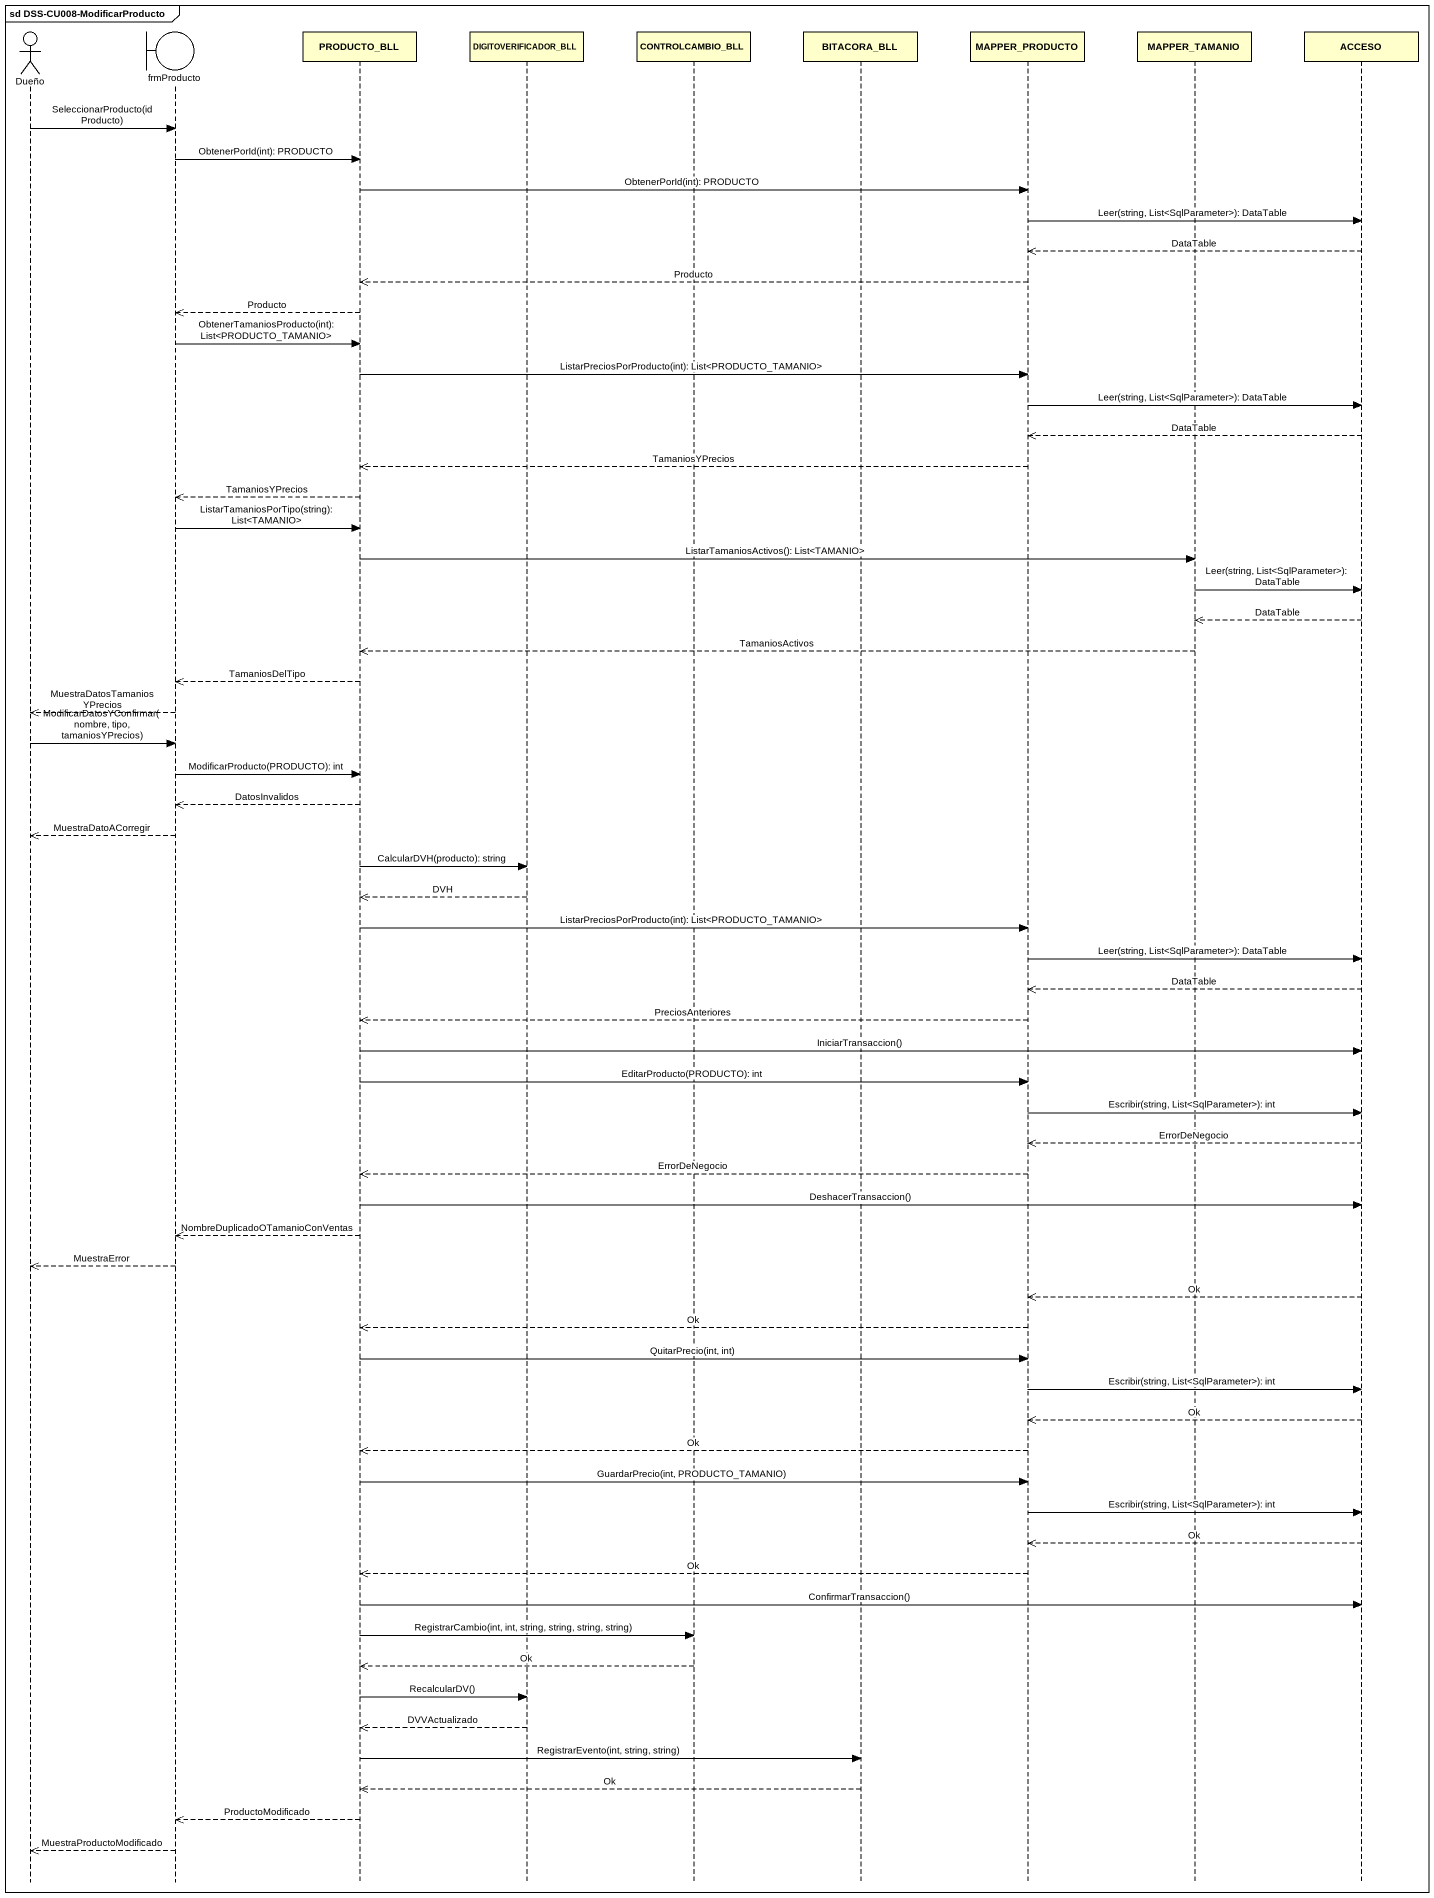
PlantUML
@startuml
mainframe sd DSS-CU008-ModificarProducto
hide footbox
actor Dueño
boundary frmProducto
participant PRODUCTO_BLL
participant DIGITOVERIFICADOR_BLL
participant CONTROLCAMBIO_BLL
participant BITACORA_BLL
participant MAPPER_PRODUCTO
participant MAPPER_TAMANIO
participant ACCESO

Dueño -> frmProducto : SeleccionarProducto(idProducto)
frmProducto -> PRODUCTO_BLL : ObtenerPorId(int): PRODUCTO
PRODUCTO_BLL -> MAPPER_PRODUCTO : ObtenerPorId(int): PRODUCTO
MAPPER_PRODUCTO -> ACCESO : Leer(string, List<SqlParameter>): DataTable
ACCESO -->> MAPPER_PRODUCTO : DataTable
MAPPER_PRODUCTO -->> PRODUCTO_BLL : Producto
PRODUCTO_BLL -->> frmProducto : Producto
frmProducto -> PRODUCTO_BLL : ObtenerTamaniosProducto(int): List<PRODUCTO_TAMANIO>
PRODUCTO_BLL -> MAPPER_PRODUCTO : ListarPreciosPorProducto(int): List<PRODUCTO_TAMANIO>
MAPPER_PRODUCTO -> ACCESO : Leer(string, List<SqlParameter>): DataTable
ACCESO -->> MAPPER_PRODUCTO : DataTable
MAPPER_PRODUCTO -->> PRODUCTO_BLL : TamaniosYPrecios
PRODUCTO_BLL -->> frmProducto : TamaniosYPrecios
frmProducto -> PRODUCTO_BLL : ListarTamaniosPorTipo(string): List<TAMANIO>
PRODUCTO_BLL -> MAPPER_TAMANIO : ListarTamaniosActivos(): List<TAMANIO>
MAPPER_TAMANIO -> ACCESO : Leer(string, List<SqlParameter>): DataTable
ACCESO -->> MAPPER_TAMANIO : DataTable
MAPPER_TAMANIO -->> PRODUCTO_BLL : TamaniosActivos
PRODUCTO_BLL -->> frmProducto : TamaniosDelTipo
frmProducto -->> Dueño : MuestraDatosTamaniosYPrecios
Dueño -> frmProducto : ModificarDatosYConfirmar(nombre, tipo, tamaniosYPrecios)
frmProducto -> PRODUCTO_BLL : ModificarProducto(PRODUCTO): int
PRODUCTO_BLL -->> frmProducto : DatosInvalidos
frmProducto -->> Dueño : MuestraDatoACorregir
PRODUCTO_BLL -> DIGITOVERIFICADOR_BLL : CalcularDVH(producto): string
DIGITOVERIFICADOR_BLL -->> PRODUCTO_BLL : DVH
PRODUCTO_BLL -> MAPPER_PRODUCTO : ListarPreciosPorProducto(int): List<PRODUCTO_TAMANIO>
MAPPER_PRODUCTO -> ACCESO : Leer(string, List<SqlParameter>): DataTable
ACCESO -->> MAPPER_PRODUCTO : DataTable
MAPPER_PRODUCTO -->> PRODUCTO_BLL : PreciosAnteriores
PRODUCTO_BLL -> ACCESO : IniciarTransaccion()
PRODUCTO_BLL -> MAPPER_PRODUCTO : EditarProducto(PRODUCTO): int
MAPPER_PRODUCTO -> ACCESO : Escribir(string, List<SqlParameter>): int
ACCESO -->> MAPPER_PRODUCTO : ErrorDeNegocio
MAPPER_PRODUCTO -->> PRODUCTO_BLL : ErrorDeNegocio
PRODUCTO_BLL -> ACCESO : DeshacerTransaccion()
PRODUCTO_BLL -->> frmProducto : NombreDuplicadoOTamanioConVentas
frmProducto -->> Dueño : MuestraError
ACCESO -->> MAPPER_PRODUCTO : Ok
MAPPER_PRODUCTO -->> PRODUCTO_BLL : Ok
PRODUCTO_BLL -> MAPPER_PRODUCTO : QuitarPrecio(int, int)
MAPPER_PRODUCTO -> ACCESO : Escribir(string, List<SqlParameter>): int
ACCESO -->> MAPPER_PRODUCTO : Ok
MAPPER_PRODUCTO -->> PRODUCTO_BLL : Ok
PRODUCTO_BLL -> MAPPER_PRODUCTO : GuardarPrecio(int, PRODUCTO_TAMANIO)
MAPPER_PRODUCTO -> ACCESO : Escribir(string, List<SqlParameter>): int
ACCESO -->> MAPPER_PRODUCTO : Ok
MAPPER_PRODUCTO -->> PRODUCTO_BLL : Ok
PRODUCTO_BLL -> ACCESO : ConfirmarTransaccion()
PRODUCTO_BLL -> CONTROLCAMBIO_BLL : RegistrarCambio(int, int, string, string, string, string)
CONTROLCAMBIO_BLL -->> PRODUCTO_BLL : Ok
PRODUCTO_BLL -> DIGITOVERIFICADOR_BLL : RecalcularDV()
DIGITOVERIFICADOR_BLL -->> PRODUCTO_BLL : DVVActualizado
PRODUCTO_BLL -> BITACORA_BLL : RegistrarEvento(int, string, string)
BITACORA_BLL -->> PRODUCTO_BLL : Ok
PRODUCTO_BLL -->> frmProducto : ProductoModificado
frmProducto -->> Dueño : MuestraProductoModificado
@enduml
